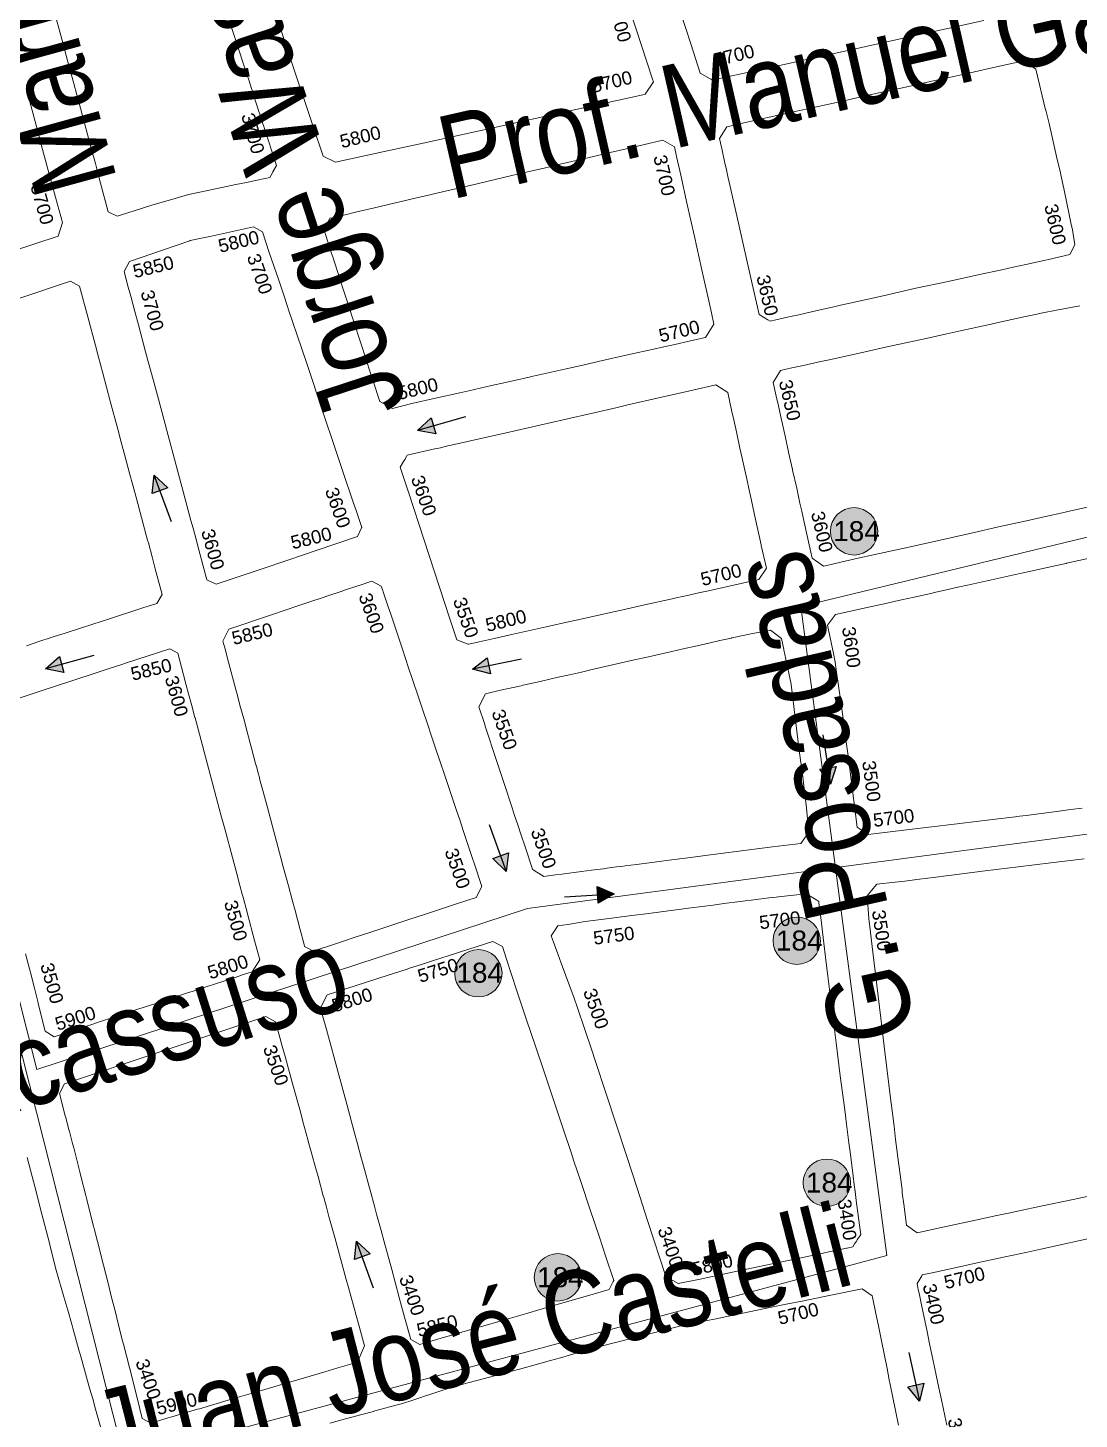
# Model space of a CAD drawing. Header units: millimetres. Extents: x 11558 to 23675, y 49449 to 61482.
# Drawn here: x 15216.9 to 15532.6, y 57110 to 57527.7 of the extents above; entities that cross this region are included whole.
import ezdxf

# ---------------------------------------------------------------- set-up
doc = ezdxf.new("R2010")
doc.units = ezdxf.units.MM
for name, color, linetype in [('0. plano base - nombres calles', 22, 'Continuous'), ('0. Plano Base - PLANO', 254, 'Continuous'), ('0. Plano base - sentido calles', 253, 'Continuous'), ('7. puesta en valor CC la lucila', 212, 'Continuous'), ('numeración', 7, 'Continuous')]:
    doc.layers.add(name, color=color, linetype=linetype)
for name, color, linetype, true_color in [('Linea 184 IDA', 7, 'Continuous', 0x3d3d3d), ('Linea 184 REGRESO', 7, 'Continuous', 0x18f75b), ('Linea 707 - ex333 -', 7, 'Continuous', 0x616161)]:
    doc.layers.add(name, color=color, linetype=linetype, true_color=true_color)
doc.layers.get('7. puesta en valor CC la lucila').off()
doc.styles.get("Standard").update_dxf_attribs({"font": 'arial.ttf'})

# ---------------------------------------------------------------- blocks, each defined once
blk = doc.blocks.new('MANZANAS')
at = {"layer": '0. Plano Base - PLANO', "color": 0, "linetype": 'Continuous', "lineweight": 5}
for points in [[(5634392.98, 6179348.63), (5634384.83, 6179341.83), (5634376.92, 6179335.17), (5634359.54, 6179320.68), (5634351.52, 6179313.99), (5634340.51, 6179304.81), (5634336.88, 6179301.78), (5634331.71, 6179297.47), (5634328.98, 6179295.19), (5634324.74, 6179295.35), (5634318.36, 6179301.66), (5634309.91, 6179310.02)], [(5634297.63, 6179302.06), (5634305.27, 6179294.58), (5634312.86, 6179287.15), (5634313.46, 6179286.56), (5634312.96, 6179282.14), (5634312.41, 6179281.68), (5634295.92, 6179267.9), (5634276, 6179251.25), (5634260.54, 6179238.35), (5634252.86, 6179231.95), (5634242.42, 6179223.25), (5634239.91, 6179221.16), (5634235.7, 6179221.06), (5634229.2, 6179227.36), (5634211.57, 6179244.45), (5634200.76, 6179254.99)], [(5634193.53, 6179242.65), (5634195.82, 6179240.4), (5634204.58, 6179231.79), (5634204.89, 6179231.48), (5634206.75, 6179229.66), (5634206.84, 6179229.56), (5634212.65, 6179223.85), (5634212.84, 6179223.66), (5634214.92, 6179221.63), (5634215, 6179221.55), (5634215.24, 6179221.31), (5634215.59, 6179220.97), (5634224.62, 6179212.09), (5634224.53, 6179209.92), (5634224.53, 6179209.6), (5634224.49, 6179208.79), (5634224.46, 6179207.97), (5634221.49, 6179205.55), (5634218.95, 6179203.47), (5634216.38, 6179201.37), (5634209.39, 6179195.65), (5634205.15, 6179192.19), (5634202.33, 6179189.52), (5634196.84, 6179184.31), (5634192.94, 6179180.36), (5634189.15, 6179176.51), (5634186.1, 6179176.46), (5634179.14, 6179184.17), (5634176.08, 6179187.52), (5634175.59, 6179188.06), (5634173.43, 6179190.42), (5634167.3, 6179197.09), (5634164.42, 6179200.23), (5634163.68, 6179201.03), (5634162.38, 6179202.44), (5634161.63, 6179203.25), (5634159.25, 6179205.84), (5634155.74, 6179209.65), (5634149.89, 6179216.03), (5634144.06, 6179222.41)], [(5634488.28, 6179233.62), (5634483.07, 6179229.24), (5634481.74, 6179228.12), (5634478.82, 6179225.66), (5634475.33, 6179222.73), (5634472.91, 6179220.71), (5634467.76, 6179216.38), (5634460.26, 6179210.08), (5634452.56, 6179203.61), (5634449.4, 6179200.95), (5634444.8, 6179197.09), (5634437.15, 6179190.67), (5634434.3, 6179188.28), (5634428.53, 6179183.43), (5634427.6, 6179182.64), (5634426.88, 6179182.04), (5634425.83, 6179181.16), (5634421.67, 6179181.67), (5634417.27, 6179186.93), (5634414.57, 6179190.14), (5634412.4, 6179192.73), (5634410.79, 6179194.66), (5634407.87, 6179198.15), (5634404.27, 6179202.44), (5634404.18, 6179202.55), (5634400.75, 6179206.64), (5634397.85, 6179210.11), (5634393.78, 6179214.95), (5634391.59, 6179217.57), (5634389.68, 6179219.84), (5634386.95, 6179223.1), (5634387.26, 6179227.3), (5634389.93, 6179229.52), (5634392.69, 6179231.83), (5634396.35, 6179234.88), (5634398.71, 6179236.86), (5634406.25, 6179243.15), (5634411.37, 6179247.42), (5634413.81, 6179249.46), (5634421.62, 6179255.97), (5634426.53, 6179260.07), (5634429.37, 6179262.44), (5634437.01, 6179268.82), (5634437.31, 6179269.07), (5634439.33, 6179270.76), (5634444.36, 6179274.95), (5634444.72, 6179275.25), (5634446.67, 6179276.88), (5634449.21, 6179279), (5634452.43, 6179281.51), (5634458.12, 6179285.95)], [(5634148.2, 6179196.88), (5634154.19, 6179190.38), (5634156.52, 6179187.83), (5634157.32, 6179186.96), (5634160.04, 6179184), (5634165.77, 6179177.78), (5634171.61, 6179171.42), (5634175.43, 6179167.26), (5634176.14, 6179163.07), (5634165.69, 6179152.32)], [(5634528.18, 6179152.43), (5634525.32, 6179150.45), (5634522.48, 6179148.48), (5634514.25, 6179142.77), (5634511.82, 6179141.09), (5634511.62, 6179140.95), (5634505.92, 6179137.02), (5634497.77, 6179131.45), (5634489.31, 6179125.67), (5634480.97, 6179119.98), (5634474.85, 6179115.8), (5634470.88, 6179116.23), (5634461.34, 6179130.02), (5634459.48, 6179132.72), (5634457.82, 6179135.11), (5634455.77, 6179138.07), (5634449.96, 6179146.33), (5634443.95, 6179154.66), (5634442.18, 6179157.12), (5634440.53, 6179159.24), (5634435.05, 6179165.92), (5634435.69, 6179169.88), (5634443.87, 6179176.74), (5634447.88, 6179180.1), (5634449.5, 6179181.46), (5634451.29, 6179182.96), (5634454.24, 6179185.42), (5634458.18, 6179188.73), (5634459.03, 6179189.44), (5634462.21, 6179192.11), (5634464.56, 6179194.08), (5634466.82, 6179195.97), (5634474.62, 6179202.5), (5634479.55, 6179206.63), (5634482.13, 6179208.79), (5634487.37, 6179213.19), (5634490.05, 6179215.43), (5634490.17, 6179215.53), (5634493.06, 6179217.95), (5634495.58, 6179220.07)], [(5634586.91, 6179052.76), (5634579.93, 6179046.99), (5634572.3, 6179040.7), (5634567.15, 6179036.45), (5634564.63, 6179034.38), (5634561.86, 6179032.09), (5634556.84, 6179027.95), (5634549.1, 6179021.57), (5634542.96, 6179016.51), (5634539.09, 6179017.01), (5634535.47, 6179022.27), (5634533.5, 6179025.13), (5634533.06, 6179025.87), (5634530.4, 6179029.63), (5634527.04, 6179034.52), (5634526.96, 6179034.63), (5634524.36, 6179038.41), (5634522.08, 6179041.72), (5634520.76, 6179043.64), (5634516.82, 6179049.37), (5634514.94, 6179052.1), (5634509.33, 6179060.26), (5634503.62, 6179068.6), (5634497.99, 6179076.82), (5634492.35, 6179085.08), (5634488.99, 6179089.99), (5634486.64, 6179093.58), (5634483.04, 6179099.34), (5634483.67, 6179102.08), (5634483.85, 6179102.86), (5634484.07, 6179103.78), (5634488.61, 6179106.8), (5634491.06, 6179108.5), (5634494.04, 6179110.58), (5634496.8, 6179112.49), (5634502.67, 6179116.55), (5634511.04, 6179122.34), (5634519.26, 6179127.97), (5634527.44, 6179133.54), (5634535.74, 6179139.2)], [(5634174.1, 6179140.76), (5634185.75, 6179152.75), (5634188.8, 6179152.66), (5634195.25, 6179145.61), (5634201.25, 6179139.07), (5634203.43, 6179136.69), (5634207.02, 6179132.76), (5634210, 6179129.52), (5634212.89, 6179126.35), (5634218.78, 6179119.93), (5634220.7, 6179117.83), (5634220.75, 6179117.77), (5634224.63, 6179113.54), (5634228.33, 6179109.5), (5634230.54, 6179107.09), (5634234.43, 6179102.84), (5634236.29, 6179100.81), (5634242.09, 6179094.47), (5634242.67, 6179093.84), (5634245.58, 6179090.66), (5634248.11, 6179087.9), (5634253.49, 6179082.02), (5634253.3, 6179078.88), (5634252.12, 6179077.68), (5634250.43, 6179075.97), (5634242.62, 6179068.05), (5634241.23, 6179066.64), (5634236.61, 6179061.95), (5634232.78, 6179058.07), (5634230.59, 6179055.84), (5634229.9, 6179055.14), (5634227.17, 6179052.38), (5634224.4, 6179049.57)], [(5634577.52, 6178969.34), (5634575.7, 6178971.56), (5634572.58, 6178975.38), (5634570.26, 6178978.21), (5634567.8, 6178981.22), (5634564.7, 6178985.01), (5634561.7, 6178988.67), (5634559.32, 6178991.58), (5634554.46, 6178997.52), (5634551.85, 6179000.72), (5634551.19, 6179001.52), (5634550.02, 6179002.95), (5634550.12, 6179004.48), (5634550.19, 6179005.68), (5634550.21, 6179006.01), (5634552.13, 6179007.6), (5634556.19, 6179010.97), (5634563.92, 6179017.39), (5634569.41, 6179021.95), (5634571.67, 6179023.82), (5634574.7, 6179026.33), (5634578.25, 6179029.28), (5634585.03, 6179034.91), (5634587.16, 6179036.68), (5634591.56, 6179040.33)], [(5634229.05, 6179033.89), (5634235.06, 6179040.02), (5634241.14, 6179046.24), (5634247.17, 6179052.41), (5634249.89, 6179055.18), (5634252.4, 6179057.75), (5634253.28, 6179058.64), (5634263.05, 6179068.63), (5634265.74, 6179068.55), (5634270.3, 6179063.57), (5634272.49, 6179061.18), (5634274.31, 6179059.18), (5634276.56, 6179056.72), (5634279.27, 6179053.76), (5634279.33, 6179053.69), (5634285.09, 6179047.39), (5634291.22, 6179040.69), (5634296.98, 6179034.39), (5634299.67, 6179031.45), (5634302.6, 6179028.25), (5634308.62, 6179021.66), (5634311.47, 6179018.55), (5634314.49, 6179015.24), (5634316.29, 6179013.28), (5634316.72, 6179012.8), (5634320.1, 6179009.11), (5634320.41, 6179008.77), (5634326.04, 6179002.61), (5634330.09, 6178998.18), (5634329.71, 6178994), (5634327.98, 6178992.23), (5634327.55, 6178991.79), (5634325.71, 6178989.9), (5634323.43, 6178987.58), (5634319.73, 6178983.8), (5634317.39, 6178981.41), (5634315.21, 6178979.18), (5634312.96, 6178976.88), (5634310.89, 6178974.77), (5634308.17, 6178971.99), (5634306.07, 6178969.85), (5634303.98, 6178967.7), (5634301.52, 6178965.19), (5634300.22, 6178963.87), (5634299.9, 6178963.54), (5634298.26, 6178961.87), (5634295.42, 6178958.96), (5634294.93, 6178958.46), (5634291.98, 6178955.45), (5634285.94, 6178949.28), (5634282.78, 6178949.49), (5634277.06, 6178955.91), (5634276.65, 6178956.37), (5634273.93, 6178959.43), (5634270.7, 6178963.06), (5634270.41, 6178963.39), (5634269.94, 6178963.92), (5634266.85, 6178967.39)], [(5634412.89, 6178884.52), (5634416.47, 6178887.81), (5634420.2, 6178891.24), (5634420.83, 6178891.82), (5634422.25, 6178893.13), (5634422.84, 6178893.67), (5634423.16, 6178893.96), (5634428.86, 6178899.21), (5634429.27, 6178899.58), (5634431.99, 6178902.35), (5634433.31, 6178903.69), (5634434.58, 6178904.98), (5634435.34, 6178905.74), (5634438.44, 6178908.89), (5634441.37, 6178911.87), (5634444.04, 6178914.31), (5634447.89, 6178917.82), (5634454.14, 6178923.53), (5634455.9, 6178925.14), (5634460.56, 6178929.41), (5634462.96, 6178931.68), (5634465.24, 6178933.84), (5634467.32, 6178935.81), (5634470.02, 6178938.38), (5634473.85, 6178941.99), (5634494.46, 6178960.33), (5634501.32, 6178965.78), (5634503.87, 6178967.85), (5634508.09, 6178971.28), (5634510.67, 6178973.36), (5634514.52, 6178976.49), (5634517.21, 6178978.68), (5634518.44, 6178979.67), (5634521.83, 6178982.42), (5634528.67, 6178987.97), (5634536.11, 6178994.01), (5634539.76, 6178993.44), (5634540.03, 6178993.2), (5634543.16, 6178989.33), (5634545.54, 6178986.37), (5634548.45, 6178982.77), (5634553.79, 6178976.16), (5634555.93, 6178973.51), (5634556.81, 6178972.41), (5634559.33, 6178969.3), (5634564.66, 6178962.68)], [(5634295.44, 6178913.36), (5634299.41, 6178908.95), (5634301.46, 6178906.68), (5634307.22, 6178900.27), (5634312.93, 6178893.92), (5634314.73, 6178891.93), (5634318.78, 6178887.42), (5634324.51, 6178881.34), (5634327.37, 6178878.3), (5634330.65, 6178874.81), (5634331.22, 6178874.2), (5634336.14, 6178868.96), (5634336.52, 6178868.56), (5634337.25, 6178867.78), (5634342.47, 6178862.23), (5634344.23, 6178860.36), (5634346.32, 6178858.13), (5634348.48, 6178855.83), (5634353.02, 6178851)]]:
    blk.add_lwpolyline(points, dxfattribs=at)
for points in [[(5634338.86, 6179280.63), (5634339.23, 6179284.79), (5634343.95, 6179288.74), (5634346.42, 6179290.81), (5634350.61, 6179294.32), (5634356.73, 6179299.44), (5634358.28, 6179300.74), (5634365.8, 6179307.03), (5634373.65, 6179313.61), (5634376.15, 6179315.7), (5634378.8, 6179317.92), (5634381.35, 6179320.05), (5634386.55, 6179324.41), (5634388.99, 6179326.44), (5634393.11, 6179329.9), (5634396.63, 6179332.84), (5634400.35, 6179335.95), (5634404.24, 6179339.22), (5634409.29, 6179343.44), (5634413.6, 6179342.85), (5634421.86, 6179333.4), (5634421.92, 6179333.33), (5634424.66, 6179330.2), (5634431.25, 6179322.48), (5634434.49, 6179318.66), (5634434.91, 6179318.16), (5634437.62, 6179314.96), (5634442.6, 6179308.73), (5634444.21, 6179306.82), (5634445.6, 6179305.11), (5634448.31, 6179301.53), (5634448.32, 6179298.28), (5634443.3, 6179293.9), (5634442.61, 6179293.31), (5634437.99, 6179289.49), (5634434.94, 6179286.95), (5634432.28, 6179284.75), (5634427.04, 6179280.4), (5634419.57, 6179274.21), (5634411.95, 6179267.89), (5634404.25, 6179261.4), (5634396.46, 6179254.83), (5634394.27, 6179252.97), (5634392.37, 6179251.38), (5634388.76, 6179248.33), (5634384.43, 6179244.68), (5634382.1, 6179242.72), (5634379.03, 6179240.15), (5634377.69, 6179239.03), (5634376.91, 6179239.06), (5634373.84, 6179239.18), (5634369.2, 6179244.67), (5634362.76, 6179252.31), (5634356.28, 6179259.98), (5634349.87, 6179267.59), (5634347.53, 6179270.36), (5634346.45, 6179271.64), (5634345.09, 6179273.24), (5634343.43, 6179275.22), (5634341.21, 6179277.84)], [(5634293.61, 6179167.43), (5634289.17, 6179163.45), (5634284.8, 6179163.52), (5634280.01, 6179168.23), (5634277.74, 6179170.46), (5634272.77, 6179175.35), (5634265.72, 6179182.28), (5634263.1, 6179184.87), (5634258.62, 6179189.27), (5634252.2, 6179195.59), (5634251.45, 6179196.33), (5634246.23, 6179201.46), (5634246.13, 6179205.44), (5634246.67, 6179205.9), (5634249.69, 6179208.5), (5634252.13, 6179210.59), (5634256.58, 6179214.4), (5634264.17, 6179220.92), (5634266.43, 6179222.86), (5634266.79, 6179223.18), (5634269.2, 6179225.25), (5634271.49, 6179227.21), (5634279.26, 6179233.88), (5634288.68, 6179241.97), (5634291.35, 6179244.25), (5634296.55, 6179248.72), (5634298.98, 6179250.81), (5634306.46, 6179257.22), (5634311.69, 6179261.71), (5634314.15, 6179263.82), (5634316.5, 6179265.85), (5634319.46, 6179268.38), (5634324.06, 6179272.33), (5634328.03, 6179272.19), (5634329.98, 6179269.87), (5634332.83, 6179266.47), (5634333.67, 6179265.47), (5634339.49, 6179258.55), (5634345.79, 6179251.04), (5634352.12, 6179243.51), (5634358.52, 6179235.88), (5634360.85, 6179233.1), (5634363.1, 6179230.43), (5634362.74, 6179225.71), (5634362.66, 6179225.65), (5634358.9, 6179222.48), (5634355.51, 6179219.62), (5634352.9, 6179217.42), (5634350.17, 6179215.11), (5634345.09, 6179210.83), (5634337.42, 6179204.37), (5634334.53, 6179201.93), (5634329.91, 6179198.04), (5634322.14, 6179191.49), (5634319.91, 6179189.61), (5634319.18, 6179188.99), (5634314.55, 6179185.09), (5634312.38, 6179183.26), (5634306.98, 6179178.71), (5634304.89, 6179176.95), (5634299.17, 6179172.13)], [(5634341.96, 6179111.13), (5634338.31, 6179110.72), (5634333.56, 6179115.37), (5634326.39, 6179122.39), (5634319.26, 6179129.37), (5634312.11, 6179136.37), (5634304.95, 6179143.38), (5634299.36, 6179148.85), (5634299.44, 6179150.83), (5634299.47, 6179151.58), (5634299.52, 6179152.59), (5634299.54, 6179153.02), (5634306.36, 6179158.8), (5634306.92, 6179159.28), (5634307.34, 6179159.63), (5634309.09, 6179161.12), (5634309.85, 6179161.76), (5634317.51, 6179168.25), (5634322.79, 6179172.73), (5634325.18, 6179174.76), (5634336.13, 6179184.05), (5634343.73, 6179190.49), (5634348.52, 6179194.55), (5634351.36, 6179196.96), (5634358.99, 6179203.43), (5634366.62, 6179209.9), (5634372.02, 6179214.47), (5634376.25, 6179214.1), (5634379.76, 6179209.9), (5634381.63, 6179207.64), (5634383.99, 6179204.82), (5634387.18, 6179201), (5634388.92, 6179198.92), (5634393.59, 6179193.32), (5634395.17, 6179191.42), (5634397.54, 6179188.59), (5634400.01, 6179185.62), (5634400.36, 6179185.2), (5634406.26, 6179178.14), (5634406.36, 6179178.02), (5634410.87, 6179172.62), (5634410.45, 6179168.64), (5634402.74, 6179162.16), (5634398.56, 6179158.65), (5634396.21, 6179156.68), (5634393.95, 6179154.78), (5634390.93, 6179152.24), (5634389.99, 6179151.46), (5634383.5, 6179146.01), (5634381.76, 6179144.54), (5634378.76, 6179142.02), (5634375.46, 6179139.25), (5634372.74, 6179136.97), (5634370.22, 6179134.86), (5634367.8, 6179132.82), (5634365.87, 6179131.2), (5634360.3, 6179126.52), (5634352.53, 6179120), (5634348.05, 6179116.24), (5634344.5, 6179113.25), (5634342.11, 6179111.25)], [(5634266.43, 6179092.2), (5634263.36, 6179092.13), (5634257.06, 6179099.01), (5634254.65, 6179101.65), (5634252.56, 6179103.93), (5634250.93, 6179105.7), (5634244.88, 6179112.31), (5634239.08, 6179118.64), (5634233.08, 6179125.18), (5634227.3, 6179131.48), (5634221.32, 6179138.01), (5634217.82, 6179141.83), (5634215.54, 6179144.32), (5634209.83, 6179150.55), (5634207.06, 6179153.57), (5634203.85, 6179157.08), (5634201.91, 6179159.19), (5634198.67, 6179162.73), (5634198.7, 6179166.2), (5634198.89, 6179166.39), (5634205.88, 6179173.79), (5634211.9, 6179180.04), (5634212.02, 6179180.14), (5634214.67, 6179182.34), (5634217.08, 6179184.34), (5634226.95, 6179192.54), (5634230.05, 6179192.47), (5634234.71, 6179187.97), (5634241.07, 6179181.84), (5634244.03, 6179178.98), (5634247.31, 6179175.83), (5634247.55, 6179175.59), (5634247.8, 6179175.35), (5634250.73, 6179172.52), (5634253.58, 6179169.77), (5634259.8, 6179163.78), (5634260.71, 6179162.9), (5634265.06, 6179158.71), (5634266.07, 6179157.74), (5634269.87, 6179154.07), (5634270.07, 6179153.87), (5634272.2, 6179151.82), (5634278.29, 6179145.95), (5634278.52, 6179145.73), (5634284.88, 6179139.59), (5634291.39, 6179133.31), (5634293.78, 6179131), (5634297.4, 6179127.51), (5634297.42, 6179127.34), (5634297.43, 6179127.16), (5634297.59, 6179124.47), (5634288.46, 6179115.01), (5634282.42, 6179108.76), (5634276.34, 6179102.46), (5634273.93, 6179099.96)], [(5634397.11, 6179061.76), (5634394.21, 6179059.74), (5634393.29, 6179059.82), (5634390.84, 6179060.02), (5634390.16, 6179060.08), (5634384.9, 6179065.22), (5634382.5, 6179067.56), (5634380.13, 6179069.87), (5634377.78, 6179072.17), (5634376.3, 6179073.61), (5634370.56, 6179079.21), (5634363.3, 6179086.3), (5634360.33, 6179089.2), (5634358.02, 6179091.45), (5634357.22, 6179092.24), (5634353.4, 6179095.96), (5634353.42, 6179100.35), (5634356.96, 6179103.34), (5634361.76, 6179107.4), (5634362.19, 6179107.77), (5634365.54, 6179110.6), (5634366.56, 6179111.46), (5634370.5, 6179114.79), (5634373.14, 6179117.03), (5634375.93, 6179119.39), (5634378.8, 6179121.82), (5634388.77, 6179130.24), (5634390.99, 6179132.12), (5634395.51, 6179135.94), (5634397.22, 6179137.39), (5634399.9, 6179139.65), (5634400.2, 6179139.91), (5634402.46, 6179141.82), (5634405.88, 6179144.71), (5634408.47, 6179146.91), (5634411.23, 6179149.23), (5634411.29, 6179149.29), (5634413.98, 6179151.56), (5634416.16, 6179153.37), (5634420.34, 6179156.54), (5634420.58, 6179156.72), (5634424.61, 6179155.96), (5634426.72, 6179153.41), (5634426.8, 6179153.32), (5634431.39, 6179147.77), (5634433.5, 6179145.21), (5634433.57, 6179145.13), (5634439.19, 6179136.86), (5634444.75, 6179128.7), (5634446.53, 6179126.29), (5634448.51, 6179123.6), (5634450.49, 6179120.64), (5634454.68, 6179114.35), (5634457.15, 6179110.65), (5634458.77, 6179108.2), (5634458.1, 6179104.12), (5634451.06, 6179099.31), (5634441.99, 6179093), (5634433.76, 6179087.27), (5634430.66, 6179085.12), (5634425.35, 6179081.41), (5634422.93, 6179079.73), (5634417.24, 6179075.77), (5634414.42, 6179073.81), (5634413.54, 6179073.19), (5634412.31, 6179072.34), (5634410.49, 6179071.07), (5634409.05, 6179070.07), (5634406.05, 6179067.98), (5634403.55, 6179066.24), (5634398.69, 6179062.86)], [(5634343.32, 6179008.12), (5634343.18, 6179007.98), (5634341.3, 6179007.99), (5634341.24, 6179007.99), (5634340.15, 6179007.99), (5634339.75, 6179008.42), (5634336.41, 6179012.08), (5634332.64, 6179016.21), (5634330.42, 6179018.63), (5634327.45, 6179021.88), (5634323.46, 6179026.24), (5634321.59, 6179028.29), (5634315.77, 6179034.65), (5634309.98, 6179040.98), (5634307, 6179044.24), (5634304.94, 6179046.49), (5634304.77, 6179046.68), (5634304.01, 6179047.51), (5634302.45, 6179049.21), (5634301.81, 6179049.91), (5634298.62, 6179053.41), (5634295.13, 6179057.22), (5634292.46, 6179060.13), (5634289.54, 6179063.33), (5634287.27, 6179065.82), (5634286.56, 6179066.59), (5634280.55, 6179073.16), (5634277.54, 6179076.45), (5634276.14, 6179077.98), (5634276.08, 6179082.06), (5634285.44, 6179091.74), (5634291.49, 6179097.99), (5634294.13, 6179100.72), (5634296.58, 6179103.26), (5634297.65, 6179104.36), (5634300.97, 6179107.8), (5634301.29, 6179108.13), (5634304.45, 6179111.39), (5634304.74, 6179111.69), (5634307.49, 6179114.54), (5634310.71, 6179114.59), (5634311.75, 6179113.58), (5634312.04, 6179113.3), (5634315.49, 6179109.98), (5634317.14, 6179108.38), (5634323.06, 6179102.66), (5634325.13, 6179100.67), (5634329.32, 6179096.62), (5634331.75, 6179094.27), (5634332.43, 6179093.61), (5634335.57, 6179090.58), (5634339.24, 6179087.04), (5634341.88, 6179084.49), (5634342.54, 6179083.85), (5634344.67, 6179081.8), (5634348.1, 6179078.48), (5634350.29, 6179076.37), (5634350.53, 6179076.13), (5634353.89, 6179072.89), (5634354.09, 6179072.7), (5634354.35, 6179072.44), (5634360.48, 6179066.53), (5634361.57, 6179065.47), (5634363.99, 6179063.13), (5634366.6, 6179060.62), (5634368.9, 6179058.4), (5634373, 6179054.44), (5634373.61, 6179053.84), (5634379.12, 6179048.52), (5634379.12, 6179044.82), (5634374.78, 6179040.38), (5634372.3, 6179037.83), (5634370.97, 6179036.48), (5634367.88, 6179033.3), (5634364.47, 6179029.8), (5634362.02, 6179027.29), (5634355.8, 6179020.92), (5634355.62, 6179020.73), (5634352.41, 6179017.44), (5634349.8, 6179014.76), (5634348.05, 6179012.97)], [(5634404.44, 6179044.95), (5634404.79, 6179048.48), (5634407.26, 6179050.31), (5634411.5, 6179053.45), (5634417.41, 6179057.57), (5634420.54, 6179059.75), (5634423.71, 6179061.95), (5634426.63, 6179063.98), (5634429.72, 6179066.13), (5634437.84, 6179071.78), (5634440.54, 6179073.66), (5634443.29, 6179075.57), (5634445.92, 6179077.4), (5634454.07, 6179083.04), (5634457.14, 6179085.17), (5634458.94, 6179086.41), (5634459.47, 6179086.76), (5634466.54, 6179091.46), (5634469.3, 6179091.23), (5634470.24, 6179091.16), (5634470.94, 6179091.1), (5634471.18, 6179090.77), (5634473.7, 6179087.2), (5634478.12, 6179080.71), (5634480.47, 6179077.26), (5634483.71, 6179072.5), (5634489.6, 6179063.85), (5634495.13, 6179055.83), (5634500.81, 6179047.65), (5634506.7, 6179039.19), (5634509.14, 6179035.68), (5634512.4, 6179030.98), (5634513.91, 6179028.81), (5634518.15, 6179022.71), (5634519.64, 6179020.57), (5634520.77, 6179018.94), (5634522.34, 6179016.67), (5634526.59, 6179010.56), (5634526.99, 6179009.99), (5634528.19, 6179008.25), (5634528.02, 6179006.37), (5634527.98, 6179005.89), (5634527.89, 6179004.89), (5634527.79, 6179003.85), (5634526.44, 6179002.73), (5634526.31, 6179002.62), (5634522.57, 6178999.55), (5634522.13, 6178999.19), (5634520.75, 6178998.04), (5634518.16, 6178995.92), (5634514.79, 6178993.14), (5634507.16, 6178986.88), (5634499.25, 6178980.41), (5634491.57, 6178974.13), (5634486.4, 6178969.91), (5634482.06, 6178970.03), (5634469.44, 6178982.49), (5634462.23, 6178989.6), (5634455.1, 6178996.64), (5634448.03, 6179003.55), (5634440.72, 6179010.66), (5634433.62, 6179017.56), (5634430.8, 6179020.3), (5634426.33, 6179024.65), (5634421.18, 6179029.6), (5634419.15, 6179031.5), (5634410.88, 6179039.06), (5634408.67, 6179041.08)], [(5634431.5, 6178923.23), (5634425.93, 6178917.92), (5634422.86, 6178917.93), (5634418.13, 6178923.07), (5634415.81, 6178925.58), (5634413.96, 6178927.59), (5634408.08, 6178933.97), (5634402.24, 6178940.3), (5634399.82, 6178942.93), (5634396.4, 6178946.64), (5634394.71, 6178948.48), (5634391.37, 6178952.1), (5634390.4, 6178953.16), (5634386.99, 6178956.85), (5634385.46, 6178958.51), (5634384.52, 6178959.53), (5634381.59, 6178962.72), (5634378.76, 6178965.79), (5634373.24, 6178971.77), (5634367.03, 6178978.51), (5634357.47, 6178988.89), (5634354, 6178992.65), (5634353.88, 6178992.78), (5634352.95, 6178993.79), (5634352.85, 6178997.43), (5634352.89, 6178998.24), (5634361.38, 6179006.82), (5634364.3, 6179009.77), (5634370.6, 6179016.14), (5634370.9, 6179016.44), (5634373.99, 6179019.56), (5634376.03, 6179021.62), (5634376.22, 6179021.82), (5634376.47, 6179022.07), (5634381.54, 6179027.18), (5634382.48, 6179028.14), (5634389.66, 6179035.39), (5634392.91, 6179035.34), (5634395.68, 6179032.53), (5634402.68, 6179025.76), (5634409.02, 6179019.63), (5634409.69, 6179018.98), (5634415.23, 6179013.62), (5634415.48, 6179013.38), (5634421.34, 6179007.71), (5634427.73, 6179001.53), (5634433.87, 6178995.6), (5634440.13, 6178989.54), (5634441.41, 6178988.3), (5634446.48, 6178983.4), (5634452.5, 6178977.57), (5634458.94, 6178971.35), (5634463.19, 6178967.23), (5634468.78, 6178961.83), (5634468.78, 6178961.41), (5634468.79, 6178958.79), (5634463.32, 6178953.58), (5634456.69, 6178947.25), (5634450.61, 6178941.45), (5634448.6, 6178939.53), (5634444.36, 6178935.5), (5634441.23, 6178932.5), (5634438.03, 6178929.46), (5634434.13, 6178925.74), (5634433.48, 6178925.12)], [(5634368.8, 6178863.24), (5634365.13, 6178859.72), (5634362.23, 6178859.78), (5634357.69, 6178864.88), (5634351.76, 6178871.54), (5634346.9, 6178876.99), (5634346.01, 6178877.99), (5634342.96, 6178881.41), (5634340.08, 6178884.65), (5634337.04, 6178888.06), (5634334.37, 6178891.07), (5634328.79, 6178897.33), (5634328.17, 6178898.02), (5634323.37, 6178903.42), (5634322.82, 6178904.03), (5634322.69, 6178904.18), (5634320.97, 6178906.11), (5634320.75, 6178906.36), (5634317.15, 6178910.41), (5634316.28, 6178911.37), (5634312.35, 6178915.79), (5634311.46, 6178916.79), (5634306.51, 6178922.35), (5634305.59, 6178923.39), (5634303.08, 6178926.15), (5634302.44, 6178926.85), (5634300.16, 6178929.36), (5634299.83, 6178929.73), (5634295.19, 6178934.83), (5634295.21, 6178938.14), (5634302.05, 6178945.2), (5634304, 6178947.22), (5634307.46, 6178950.8), (5634310.07, 6178953.49), (5634322, 6178965.81), (5634322.21, 6178966.03), (5634324.14, 6178968.02), (5634326.11, 6178970.06), (5634327.9, 6178971.9), (5634334.71, 6178978.94), (5634338.22, 6178982.57), (5634339.52, 6178983.91), (5634342.85, 6178983.9), (5634343.6, 6178983.09), (5634348.02, 6178978.32), (5634350.18, 6178975.98), (5634356.16, 6178969.53), (5634361.93, 6178963.3), (5634363.96, 6178961.1), (5634367.74, 6178957.02), (5634368.35, 6178956.35), (5634370.87, 6178953.64), (5634373.69, 6178950.6), (5634375.61, 6178948.52), (5634379.64, 6178944.16), (5634380.03, 6178943.74), (5634382.04, 6178941.58), (5634384.03, 6178939.42), (5634388.45, 6178934.64), (5634397.35, 6178925.03), (5634399.02, 6178923.23), (5634403.12, 6178918.81), (5634404.97, 6178916.8), (5634405.95, 6178915.74), (5634411.39, 6178909.87), (5634411.76, 6178904.55), (5634411.49, 6178904.29), (5634410.52, 6178903.36), (5634407.36, 6178900.32), (5634405.41, 6178898.45), (5634404.41, 6178897.48), (5634401.07, 6178894.27), (5634398.55, 6178891.85), (5634394.95, 6178888.39), (5634388.81, 6178882.48), (5634384.65, 6178878.49), (5634382.58, 6178876.49), (5634376.13, 6178870.29), (5634375.68, 6178869.86), (5634369.9, 6178864.31)]]:
    blk.add_lwpolyline(points, close=True, dxfattribs=at)
blk = doc.blocks.new('184 ida')
at = {"layer": 'Linea 184 IDA', "lineweight": 211, "true_color": 0xededed}
h = blk.add_hatch(color=7, dxfattribs=at)
h.dxf.hatch_style = 1
edge = h.paths.add_edge_path()
edge.add_arc((0, 0), 7.11, 0, 360)
at = {"layer": 'Linea 184 IDA', "lineweight": 9}
blk.add_circle((0, 0), 7.11, dxfattribs=at)
at = {"layer": 'Linea 184 IDA', "lineweight": 15, "insert": (-6.6, 3.17), "char_height": 6, "attachment_point": 1}
blk.add_mtext_dynamic_manual_height_columns('184', width=16.4579, gutter_width=12.5, heights=[0], dxfattribs=at)
blk = doc.blocks.new('184 vuelta')
at = {"layer": 'Linea 184 REGRESO', "lineweight": 211, "true_color": 0xededed}
h = blk.add_hatch(color=7, dxfattribs=at)
h.dxf.hatch_style = 1
edge = h.paths.add_edge_path()
edge.add_arc((0, 0), 7.11, 0, 360)
at = {"layer": 'Linea 184 REGRESO', "lineweight": 9}
blk.add_circle((0, 0), 7.11, dxfattribs=at)
at = {"layer": 'Linea 184 REGRESO', "lineweight": 15, "insert": (-6.26, 3.05), "char_height": 6, "attachment_point": 1}
blk.add_mtext_dynamic_manual_height_columns('184', width=16.4579, gutter_width=12.5, heights=[0], dxfattribs=at)

msp = doc.modelspace()

# ---------------------------------------------------------------- hatches: boundary and pattern name
at = {"layer": '0. Plano base - sentido calles', "linetype": 'Continuous', "lineweight": 25, "ltscale": 2, "true_color": 0x1a1a1a}
h = msp.add_hatch(color=250, dxfattribs=at)
h.dxf.hatch_style = 1
h.paths.add_polyline_path([(15333.94, 57406.8), (15339.43, 57405.75), (15338.75, 57408.16)])
h.paths.add_polyline_path([(15333.94, 57406.8), (15338.75, 57408.16), (15338.07, 57410.57)])
h = msp.add_hatch(color=250, dxfattribs=at)
h.dxf.hatch_style = 1
h.paths.add_polyline_path([(15254.9, 57393.42), (15254.26, 57387.87), (15256.61, 57388.72)])
h.paths.add_polyline_path([(15254.9, 57393.42), (15256.61, 57388.72), (15258.96, 57389.58)])
h = msp.add_hatch(color=250, dxfattribs=at)
h.dxf.hatch_style = 1
h.paths.add_polyline_path([(15222.26, 57335.21), (15227.75, 57334.16), (15227.07, 57336.57)])
h.paths.add_polyline_path([(15222.26, 57335.21), (15227.07, 57336.57), (15226.39, 57338.98)])
h = msp.add_hatch(color=250, dxfattribs=at)
h.dxf.hatch_style = 1
h.paths.add_polyline_path([(15350.46, 57335.14), (15355.86, 57333.7), (15355.36, 57336.14)])
h.paths.add_polyline_path([(15350.46, 57335.14), (15355.36, 57336.14), (15354.85, 57338.59)])
h = msp.add_hatch(color=250, dxfattribs=at)
h.dxf.hatch_style = 1
h.paths.add_polyline_path([(15457.98, 57300.62), (15459.67, 57305.95), (15457.2, 57305.56)])
h.paths.add_polyline_path([(15457.98, 57300.62), (15457.2, 57305.56), (15454.73, 57305.17)])
h = msp.add_hatch(color=250, dxfattribs=at)
h.dxf.hatch_style = 1
h.paths.add_polyline_path([(15360.6, 57274.44), (15361.24, 57279.99), (15358.89, 57279.14)])
h.paths.add_polyline_path([(15360.6, 57274.44), (15358.89, 57279.14), (15356.54, 57278.28)])
h = msp.add_hatch(color=250, dxfattribs=at)
h.dxf.hatch_style = 1
h.paths.add_polyline_path([(15393, 57267.75), (15387.86, 57269.94), (15388.01, 57267.45)])
h.paths.add_polyline_path([(15393, 57267.75), (15388.01, 57267.45), (15388.16, 57264.95)])
h = msp.add_hatch(color=250, dxfattribs=at)
h.dxf.hatch_style = 1
h.paths.add_polyline_path([(15315.64, 57163.48), (15314.99, 57157.92), (15317.34, 57158.78)])
h.paths.add_polyline_path([(15315.64, 57163.48), (15317.34, 57158.78), (15319.69, 57159.63)])
h = msp.add_hatch(color=250, dxfattribs=at)
h.dxf.hatch_style = 1
h.paths.add_polyline_path([(15484.65, 57115.41), (15486.02, 57120.83), (15483.58, 57120.29)])
h.paths.add_polyline_path([(15484.65, 57115.41), (15483.58, 57120.29), (15481.14, 57119.75)])

# ---------------------------------------------------------------- linework, layer by layer
at = {"layer": '0. Plano base - sentido calles', "color": 250, "linetype": 'Continuous', "lineweight": 25, "ltscale": 2, "true_color": 0x1a1a1a}
for points in [[(15348.37, 57410.88), (15333.94, 57406.8), (15338.07, 57410.57), (15339.43, 57405.75), (15333.94, 57406.8)], [(15260.02, 57379.32), (15254.9, 57393.42), (15258.96, 57389.58), (15254.26, 57387.87), (15254.9, 57393.42)], [(15236.7, 57339.29), (15222.26, 57335.21), (15226.39, 57338.98), (15227.75, 57334.16), (15222.26, 57335.21)], [(15365.15, 57338.16), (15350.46, 57335.14), (15354.85, 57338.59), (15355.86, 57333.7), (15350.46, 57335.14)], [(15455.63, 57315.43), (15457.98, 57300.62), (15454.73, 57305.17), (15459.67, 57305.95), (15457.98, 57300.62)], [(15355.48, 57288.54), (15360.6, 57274.44), (15356.54, 57278.28), (15361.24, 57279.99), (15360.6, 57274.44)], [(15378.03, 57266.84), (15393, 57267.75), (15388.16, 57264.95), (15387.86, 57269.94), (15393, 57267.75)], [(15320.76, 57149.38), (15315.64, 57163.48), (15319.69, 57159.63), (15314.99, 57157.92), (15315.64, 57163.48)], [(15481.43, 57130.06), (15484.65, 57115.41), (15481.14, 57119.75), (15486.02, 57120.83), (15484.65, 57115.41)]]:
    msp.add_lwpolyline(points, dxfattribs=at)
at = {"layer": 'Linea 184 IDA', "lineweight": 15}
msp.add_lwpolyline([(14705.17, 57874.49), (15018.24, 57975.6), (15058.85, 57852.6), (15161.98, 57443.24), (15219.59, 57214.96), (15366.93, 57263.32), (15686.48, 57305.76), (15706.37, 57299.87), (16046.77, 57374.89), (16080.99, 57276.67), (16105.2, 57080), (16119.18, 56974.07), (16116.39, 56967.87), (16136.18, 56812.73), (16141.27, 56806.43), (16149.62, 56634.99), (16159.45, 56433.19), (16167.43, 56292.97), (16173.21, 56171.85), (16183.34, 55950.21), (16313.49, 55955.43), (16755.4, 55974.11)], dxfattribs=at)
at = {"layer": 'Linea 184 REGRESO', "lineweight": 15}
msp.add_lwpolyline([(15982.29, 57040.31), (15978.15, 57121.85), (15976.52, 57192.67), (15971.34, 57267.37), (15954.35, 57346.49), (15928.93, 57458.8), (15785.45, 57427.85), (15559.83, 57380.81), (15449.06, 57353.97), (15474.82, 57159.15), (15152.59, 57072.92), (15099.22, 57292.41), (15053.41, 57469.04), (15011.13, 57623.73), (14944.13, 57834.63), (14899.69, 57971.82)], dxfattribs=at)
at = {"layer": 'Linea 707 - ex333 -', "lineweight": 15}
msp.add_lwpolyline([(15004.08, 58006.28), (15054.81, 57852.71), (15244.59, 57103.36), (15293.85, 57066.81), (15041.63, 56739.12), (14859.16, 56708.95), (14685.35, 56789.76), (14378.63, 56704.23), (14437.37, 56497.75), (14423.5, 56295.82), (14380.05, 55543.62), (14849.02, 55741.12), (15259.02, 55813.38), (15254.74, 55758.99), (16074.96, 55789.16), (16068.71, 55940.22), (16290.82, 55948.33), (16284.29, 56100.61), (16770.05, 56119.2)], dxfattribs=at)

# ---------------------------------------------------------------- block references
at = {"layer": '0. Plano Base - PLANO', "color": 28, "lineweight": 5, "true_color": 0x0d0d0d, "rotation": 332.5463477508169}
msp.add_blockref('MANZANAS', (-7833237.48, -2828296.13), dxfattribs=at)
at = {"layer": '7. puesta en valor CC la lucila', "color": 250, "lineweight": 30, "rotation": 332.5463477508169}
msp.add_blockref('MANZANAS', (-7833237.48, -2828296.13), dxfattribs=at)
at = {"layer": 'Linea 184 IDA', "lineweight": 15}
msp.add_blockref('184 ida', (15352.21, 57243.86), dxfattribs=at)
at = {"layer": 'Linea 184 REGRESO', "lineweight": 15}
for p in [(15465.02, 57376.52), (15447.83, 57253.64), (15456.85, 57181), (15376.09, 57152.59)]:
    msp.add_blockref('184 vuelta', p, dxfattribs=at)

# ---------------------------------------------------------------- texts
at = {"layer": '0. plano base - nombres calles', "color": 250, "lineweight": 15, "true_color": 0x1a1a1a, "char_height": 25, "attachment_point": 1}
for s, insert, rotation in [('{\\fArial Narrow|b0|i0|c0|p34;Martín Rodriguez}', (15219.76, 57475.31), 105.3305), ('{\\fArial Narrow|b0|i0|c0|p34;Jorge Washington}', (15307.21, 57406.61), 108.118), ('\\pt77;{\\fArial Narrow|b0|i0|c0|p34;Prof. Manuel García}', (15338.41, 57500.44), 12.8201), ('{\\fArial Narrow|b0|i0|c0|p34;G. Posadas}', (15459.48, 57220.71), 102.7164), ('{\\fArial Narrow|b0|i0|c0|p34;Domingo de Acassuso}', (15034.55, 57171.65), 17.5927), ('{\\fArial Narrow|b0|i0|c0|p34;Juan José Castelli}', (15234.43, 57117.32), 14.3586)]:
    msp.add_mtext_dynamic_manual_height_columns(s, width=329.255, gutter_width=12.5, heights=[0], dxfattribs=dict(at, insert=insert, rotation=rotation))
at = {"layer": 'numeración', "color": 251, "true_color": 0x606162, "char_height": 4, "attachment_point": 1}
for s, insert, rotation in [('\\pt12;3700', (15394.95, 57536.01), 285.4141), ('5700', (15422.44, 57519.85), 13.6627), ('5700', (15385.73, 57511.96), 13.6627), ('\\pt12;3700', (15284.82, 57502.49), 285.4141), ('5800', (15310.25, 57495.39), 13.6627), ('\\pt12;3700', (15408.62, 57489.88), 282.88), ('\\pt12;3700', (15221.52, 57481.26), 285.4141), ('\\pt12;3600', (15526.02, 57475.16), 282.88), ('5800', (15273.72, 57463.99), 13.6627), ('5850', (15248.09, 57456.39), 13.6627), ('\\pt12;3700', (15286.41, 57460.31), 289.3495), ('\\pt12;3650', (15439.57, 57453.86), 282.88), ('\\pt12;3700', (15254.59, 57449.34), 285.4141), ('5700', (15406.01, 57437.1), 13.6627), ('5800', (15327.45, 57419.8), 13.6627), ('\\pt12;3650', (15446.3, 57422.39), 282.88), ('\\pt12;3600', (15335.68, 57393.76), 289.3495), ('\\pt12;3600', (15309.86, 57390.14), 289.3495), ('\\pt12;3600', (15455.96, 57382.9), 282.88), ('\\pt12;3600', (15272.78, 57377.61), 285.4141), ('5800', (15295.49, 57374.99), 13.6627), ('5700', (15418.57, 57363.96), 13.6627), ('\\pt12;3600', (15319.95, 57358.47), 289.3495), ('\\pt12;3550', (15348.3, 57357.16), 289.3495), ('5800', (15353.98, 57350.21), 13.6627), ('5850', (15277.79, 57346.26), 13.6627), ('\\pt12;3600', (15465.37, 57348.17), 277.6888), ('5850', (15247.45, 57335.54), 13.6627), ('\\pt12;3600', (15261.87, 57333.58), 285.4324), ('\\pt12;3550', (15359.89, 57323.54), 289.3495), ('\\pt12;3500', (15471.41, 57307.97), 277.6888), ('5700', (15470.49, 57291.74), 7.2081), ('\\pt12;3500', (15371.64, 57287.89), 289.3495), ('\\pt12;3500', (15345.79, 57281.86), 289.3495), ('\\pt12;3500', (15279.64, 57266.2), 285.4324), ('5700', (15436.32, 57261.01), 7.5366), ('\\pt12;3500', (15474.33, 57263.17), 278.4841), ('5750', (15386.47, 57256.37), 7.5366), ('\\pt12;3500', (15224.47, 57247.39), 285.4324), ('5800', (15270.46, 57245.81), 17.6146), ('5750', (15333.55, 57244.76), 17.6146), ('5800', (15307.76, 57235.89), 17.6146), ('\\pt12;3500', (15387.39, 57239.77), 289.3495), ('5900', (15224.66, 57230.38), 17.6146), ('\\pt12;3500', (15291.25, 57222.78), 289.3495), ('\\pt12;3400', (15464.03, 57176.33), 278.4841), ('\\pt12;3400', (15409.75, 57168.28), 289.3495), ('5800', (15415.94, 57156.86), 13.6627), ('5700', (15491.66, 57152.92), 13.6627), ('\\pt12;3400', (15332.12, 57153.73), 289.3495), ('\\pt12;3400', (15489.49, 57151.09), 282.88), ('5850', (15333.33, 57138.57), 13.6627), ('5700', (15441.74, 57142.21), 13.6627), ('\\pt12;3400', (15252.94, 57128.56), 289.3495), ('5900', (15255.07, 57115.12), 13.6627), ('\\pt12;3350', (15497.01, 57110.78), 282.88)]:
    msp.add_mtext_dynamic_manual_height_columns(s, width=16.0314, gutter_width=12.5, heights=[0], dxfattribs=dict(at, insert=insert, rotation=rotation))

doc.saveas('drawing.dxf')
